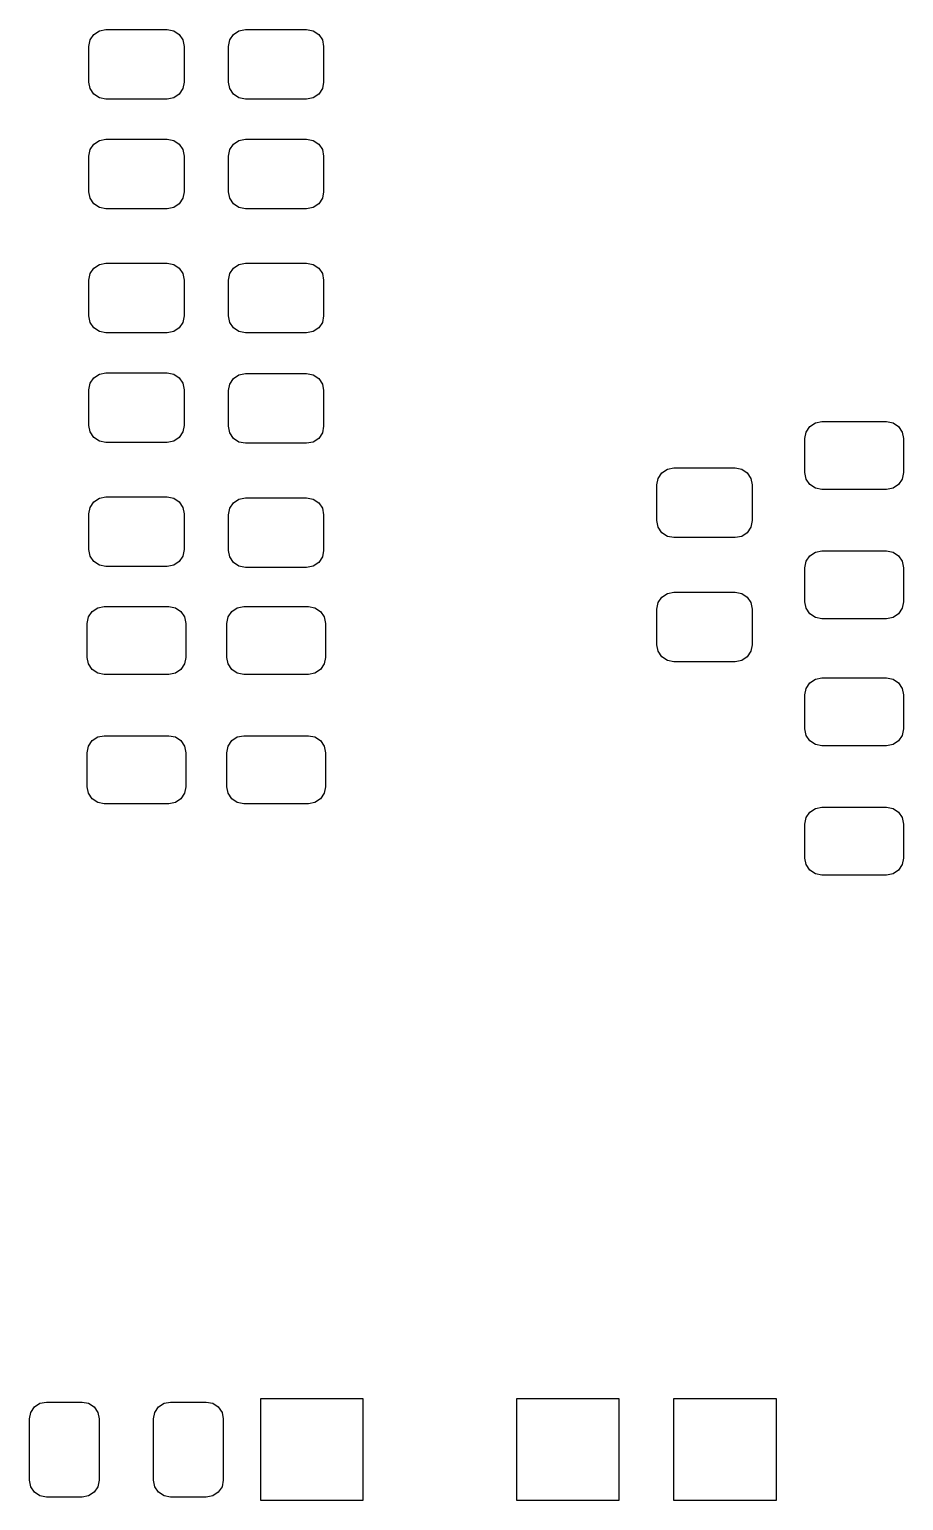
# Model space of a CAD drawing. Extents: x 0.13 to 2.75, y -2.34 to -0.27.
# Drawn here: x 0.37 to 0.876, y -2.289 to -1.437 of the extents above; entities that cross this region are included whole.
import ezdxf

# ---------------------------------------------------------------- set-up
doc = ezdxf.new("R2010")
doc.units = 0
doc.header["$MEASUREMENT"] = 0
doc.layers.add('BLACK', color=7, linetype='CONTINUOUS')

msp = doc.modelspace()

# ---------------------------------------------------------------- linework, layer by layer
at = {"layer": 'BLACK', "linetype": 'CONTINUOUS'}
for p, q in [((0.40508, -1.44279), (0.407214, -1.4396)), ((0.407214, -1.4396), (0.410407, -1.43746)), ((0.410407, -1.43746), (0.414173, -1.43671)), ((0.414173, -1.43671), (0.449606, -1.43671)), ((0.449606, -1.43671), (0.453373, -1.43746)), ((0.453373, -1.43746), (0.456566, -1.4396)), ((0.456566, -1.4396), (0.4587, -1.44279)), ((0.485789, -1.44279), (0.487922, -1.4396)), ((0.487922, -1.4396), (0.491115, -1.43746)), ((0.491115, -1.43746), (0.494882, -1.43671)), ((0.494882, -1.43671), (0.530315, -1.43671)), ((0.530315, -1.43671), (0.534082, -1.43746)), ((0.534082, -1.43746), (0.537275, -1.4396)), ((0.537275, -1.4396), (0.539408, -1.44279)), ((0.404331, -1.44656), (0.40508, -1.44279)), ((0.404331, -1.46722), (0.404331, -1.44656)), ((0.4587, -1.44279), (0.459449, -1.44656)), ((0.459449, -1.44656), (0.459449, -1.46722)), ((0.485039, -1.44656), (0.485789, -1.44279)), ((0.485039, -1.46722), (0.485039, -1.44656)), ((0.539408, -1.44279), (0.540157, -1.44656)), ((0.540157, -1.44656), (0.540157, -1.46722)), ((0.40508, -1.47099), (0.404331, -1.46722)), ((0.407214, -1.47418), (0.40508, -1.47099)), ((0.4587, -1.47099), (0.456566, -1.47418)), ((0.459449, -1.46722), (0.4587, -1.47099)), ((0.485789, -1.47099), (0.485039, -1.46722)), ((0.487922, -1.47418), (0.485789, -1.47099)), ((0.539408, -1.47099), (0.537275, -1.47418)), ((0.540157, -1.46722), (0.539408, -1.47099)), ((0.410407, -1.47632), (0.407214, -1.47418)), ((0.414173, -1.47707), (0.410407, -1.47632)), ((0.449606, -1.47707), (0.414173, -1.47707)), ((0.453373, -1.47632), (0.449606, -1.47707)), ((0.456566, -1.47418), (0.453373, -1.47632)), ((0.491115, -1.47632), (0.487922, -1.47418)), ((0.494882, -1.47707), (0.491115, -1.47632)), ((0.530315, -1.47707), (0.494882, -1.47707)), ((0.534082, -1.47632), (0.530315, -1.47707)), ((0.537275, -1.47418), (0.534082, -1.47632)), ((0.404331, -1.51004), (0.40508, -1.50627)), ((0.40508, -1.50627), (0.407214, -1.50308)), ((0.407214, -1.50308), (0.410407, -1.50095)), ((0.410407, -1.50095), (0.414173, -1.5002)), ((0.414173, -1.5002), (0.449606, -1.5002)), ((0.449606, -1.5002), (0.453373, -1.50095)), ((0.453373, -1.50095), (0.456566, -1.50308)), ((0.456566, -1.50308), (0.4587, -1.50627)), ((0.4587, -1.50627), (0.459449, -1.51004)), ((0.485039, -1.51004), (0.485789, -1.50627)), ((0.485789, -1.50627), (0.487922, -1.50308)), ((0.487922, -1.50308), (0.491115, -1.50095)), ((0.491115, -1.50095), (0.494882, -1.5002)), ((0.494882, -1.5002), (0.530315, -1.5002)), ((0.530315, -1.5002), (0.534082, -1.50095)), ((0.534082, -1.50095), (0.537275, -1.50308)), ((0.537275, -1.50308), (0.539408, -1.50627)), ((0.539408, -1.50627), (0.540157, -1.51004)), ((0.404331, -1.53071), (0.404331, -1.51004)), ((0.459449, -1.51004), (0.459449, -1.53071)), ((0.485039, -1.53071), (0.485039, -1.51004)), ((0.540157, -1.51004), (0.540157, -1.53071)), ((0.40508, -1.53448), (0.404331, -1.53071)), ((0.459449, -1.53071), (0.4587, -1.53448)), ((0.485789, -1.53448), (0.485039, -1.53071)), ((0.540157, -1.53071), (0.539408, -1.53448)), ((0.407214, -1.53767), (0.40508, -1.53448)), ((0.410407, -1.5398), (0.407214, -1.53767)), ((0.414173, -1.54055), (0.410407, -1.5398)), ((0.449606, -1.54055), (0.414173, -1.54055)), ((0.453373, -1.5398), (0.449606, -1.54055)), ((0.456566, -1.53767), (0.453373, -1.5398)), ((0.4587, -1.53448), (0.456566, -1.53767)), ((0.487922, -1.53767), (0.485789, -1.53448)), ((0.491115, -1.5398), (0.487922, -1.53767)), ((0.494882, -1.54055), (0.491115, -1.5398)), ((0.530315, -1.54055), (0.494882, -1.54055)), ((0.534082, -1.5398), (0.530315, -1.54055)), ((0.537275, -1.53767), (0.534082, -1.5398)), ((0.539408, -1.53448), (0.537275, -1.53767)), ((0.40508, -1.57812), (0.407214, -1.57493)), ((0.407214, -1.57493), (0.410407, -1.5728)), ((0.410407, -1.5728), (0.414173, -1.57205)), ((0.414173, -1.57205), (0.449606, -1.57205)), ((0.449606, -1.57205), (0.453373, -1.5728)), ((0.453373, -1.5728), (0.456566, -1.57493)), ((0.456566, -1.57493), (0.4587, -1.57812)), ((0.485789, -1.57812), (0.487922, -1.57493)), ((0.487922, -1.57493), (0.491115, -1.5728)), ((0.491115, -1.5728), (0.494882, -1.57205)), ((0.494882, -1.57205), (0.530315, -1.57205)), ((0.530315, -1.57205), (0.534082, -1.5728)), ((0.534082, -1.5728), (0.537275, -1.57493)), ((0.537275, -1.57493), (0.539408, -1.57812)), ((0.404331, -1.58189), (0.40508, -1.57812)), ((0.404331, -1.60256), (0.404331, -1.58189)), ((0.4587, -1.57812), (0.459449, -1.58189)), ((0.459449, -1.58189), (0.459449, -1.60256)), ((0.485039, -1.58189), (0.485789, -1.57812)), ((0.485039, -1.60256), (0.485039, -1.58189)), ((0.539408, -1.57812), (0.540157, -1.58189)), ((0.540157, -1.58189), (0.540157, -1.60256)), ((0.40508, -1.60633), (0.404331, -1.60256)), ((0.407214, -1.60952), (0.40508, -1.60633)), ((0.410407, -1.61165), (0.407214, -1.60952)), ((0.456566, -1.60952), (0.453373, -1.61165)), ((0.4587, -1.60633), (0.456566, -1.60952)), ((0.459449, -1.60256), (0.4587, -1.60633)), ((0.485789, -1.60633), (0.485039, -1.60256)), ((0.487922, -1.60952), (0.485789, -1.60633)), ((0.491115, -1.61165), (0.487922, -1.60952)), ((0.537275, -1.60952), (0.534082, -1.61165)), ((0.539408, -1.60633), (0.537275, -1.60952)), ((0.540157, -1.60256), (0.539408, -1.60633)), ((0.414173, -1.6124), (0.410407, -1.61165)), ((0.449606, -1.6124), (0.414173, -1.6124)), ((0.453373, -1.61165), (0.449606, -1.6124)), ((0.494882, -1.6124), (0.491115, -1.61165)), ((0.530315, -1.6124), (0.494882, -1.6124)), ((0.534082, -1.61165), (0.530315, -1.6124)), ((0.410407, -1.63628), (0.414173, -1.63553)), ((0.414173, -1.63553), (0.449606, -1.63553)), ((0.449606, -1.63553), (0.453373, -1.63628)), ((0.404331, -1.64537), (0.40508, -1.64161)), ((0.40508, -1.64161), (0.407214, -1.63841)), ((0.407214, -1.63841), (0.410407, -1.63628)), ((0.453373, -1.63628), (0.456566, -1.63841)), ((0.456566, -1.63841), (0.4587, -1.64161)), ((0.4587, -1.64161), (0.459449, -1.64537)), ((0.485039, -1.64587), (0.485789, -1.6421)), ((0.485789, -1.6421), (0.487922, -1.63891)), ((0.487922, -1.63891), (0.491115, -1.63677)), ((0.491115, -1.63677), (0.494882, -1.63602)), ((0.494882, -1.63602), (0.530315, -1.63602)), ((0.530315, -1.63602), (0.534082, -1.63677)), ((0.534082, -1.63677), (0.537275, -1.63891)), ((0.537275, -1.63891), (0.539408, -1.6421)), ((0.539408, -1.6421), (0.540157, -1.64587)), ((0.404331, -1.66604), (0.404331, -1.64537)), ((0.459449, -1.64537), (0.459449, -1.66604)), ((0.485039, -1.66654), (0.485039, -1.64587)), ((0.540157, -1.64587), (0.540157, -1.66654)), ((0.40508, -1.66981), (0.404331, -1.66604)), ((0.459449, -1.66604), (0.4587, -1.66981)), ((0.485789, -1.6703), (0.485039, -1.66654)), ((0.540157, -1.66654), (0.539408, -1.6703)), ((0.81945, -1.66986), (0.821584, -1.66666)), ((0.821584, -1.66666), (0.824777, -1.66453)), ((0.824777, -1.66453), (0.828543, -1.66378)), ((0.828543, -1.66378), (0.865945, -1.66378)), ((0.865945, -1.66378), (0.869711, -1.66453)), ((0.869711, -1.66453), (0.872905, -1.66666)), ((0.872905, -1.66666), (0.875038, -1.66986)), ((0.407214, -1.673), (0.40508, -1.66981)), ((0.410407, -1.67514), (0.407214, -1.673)), ((0.414173, -1.67589), (0.410407, -1.67514)), ((0.449606, -1.67589), (0.414173, -1.67589)), ((0.453373, -1.67514), (0.449606, -1.67589)), ((0.456566, -1.673), (0.453373, -1.67514)), ((0.4587, -1.66981), (0.456566, -1.673)), ((0.487922, -1.6735), (0.485789, -1.6703)), ((0.491115, -1.67563), (0.487922, -1.6735)), ((0.494882, -1.67638), (0.491115, -1.67563)), ((0.530315, -1.67638), (0.494882, -1.67638)), ((0.534082, -1.67563), (0.530315, -1.67638)), ((0.537275, -1.6735), (0.534082, -1.67563)), ((0.539408, -1.6703), (0.537275, -1.6735)), ((0.818701, -1.67362), (0.81945, -1.66986)), ((0.818701, -1.69331), (0.818701, -1.67362)), ((0.875038, -1.66986), (0.875787, -1.67362)), ((0.875787, -1.67362), (0.875787, -1.69331)), ((0.73382, -1.69673), (0.735954, -1.69353)), ((0.735954, -1.69353), (0.739147, -1.6914)), ((0.739147, -1.6914), (0.742913, -1.69065)), ((0.742913, -1.69065), (0.778346, -1.69065)), ((0.778346, -1.69065), (0.782113, -1.6914)), ((0.782113, -1.6914), (0.785306, -1.69353)), ((0.785306, -1.69353), (0.78744, -1.69673)), ((0.81945, -1.69707), (0.818701, -1.69331)), ((0.875787, -1.69331), (0.875038, -1.69707)), ((0.733071, -1.70049), (0.73382, -1.69673)), ((0.733071, -1.72116), (0.733071, -1.70049)), ((0.78744, -1.69673), (0.788189, -1.70049)), ((0.788189, -1.70049), (0.788189, -1.72116)), ((0.821584, -1.70027), (0.81945, -1.69707)), ((0.824777, -1.7024), (0.821584, -1.70027)), ((0.828543, -1.70315), (0.824777, -1.7024)), ((0.865945, -1.70315), (0.828543, -1.70315)), ((0.869711, -1.7024), (0.865945, -1.70315)), ((0.872905, -1.70027), (0.869711, -1.7024)), ((0.875038, -1.69707), (0.872905, -1.70027)), ((0.40508, -1.71346), (0.407214, -1.71026)), ((0.407214, -1.71026), (0.410407, -1.70813)), ((0.410407, -1.70813), (0.414173, -1.70738)), ((0.414173, -1.70738), (0.449606, -1.70738)), ((0.449606, -1.70738), (0.453373, -1.70813)), ((0.453373, -1.70813), (0.456566, -1.71026)), ((0.456566, -1.71026), (0.4587, -1.71346)), ((0.485789, -1.71395), (0.487922, -1.71076)), ((0.487922, -1.71076), (0.491115, -1.70862)), ((0.491115, -1.70862), (0.494882, -1.70787)), ((0.494882, -1.70787), (0.530315, -1.70787)), ((0.530315, -1.70787), (0.534082, -1.70862)), ((0.534082, -1.70862), (0.537275, -1.71076)), ((0.537275, -1.71076), (0.539408, -1.71395)), ((0.404331, -1.71722), (0.40508, -1.71346)), ((0.404331, -1.73789), (0.404331, -1.71722)), ((0.4587, -1.71346), (0.459449, -1.71722)), ((0.459449, -1.71722), (0.459449, -1.73789)), ((0.485039, -1.71772), (0.485789, -1.71395)), ((0.485039, -1.73839), (0.485039, -1.71772)), ((0.539408, -1.71395), (0.540157, -1.71772)), ((0.540157, -1.71772), (0.540157, -1.73839)), ((0.73382, -1.72493), (0.733071, -1.72116)), ((0.735954, -1.72812), (0.73382, -1.72493)), ((0.739147, -1.73025), (0.735954, -1.72812)), ((0.785306, -1.72812), (0.782113, -1.73025)), ((0.78744, -1.72493), (0.785306, -1.72812)), ((0.788189, -1.72116), (0.78744, -1.72493)), ((0.742913, -1.731), (0.739147, -1.73025)), ((0.778346, -1.731), (0.742913, -1.731)), ((0.782113, -1.73025), (0.778346, -1.731)), ((0.40508, -1.74166), (0.404331, -1.73789)), ((0.407214, -1.74485), (0.40508, -1.74166)), ((0.410407, -1.74699), (0.407214, -1.74485)), ((0.456566, -1.74485), (0.453373, -1.74699)), ((0.4587, -1.74166), (0.456566, -1.74485)), ((0.459449, -1.73789), (0.4587, -1.74166)), ((0.485789, -1.74215), (0.485039, -1.73839)), ((0.487922, -1.74535), (0.485789, -1.74215)), ((0.491115, -1.74748), (0.487922, -1.74535)), ((0.537275, -1.74535), (0.534082, -1.74748)), ((0.539408, -1.74215), (0.537275, -1.74535)), ((0.540157, -1.73839), (0.539408, -1.74215)), ((0.818701, -1.74843), (0.81945, -1.74466)), ((0.81945, -1.74466), (0.821584, -1.74147)), ((0.821584, -1.74147), (0.824777, -1.73933)), ((0.824777, -1.73933), (0.828543, -1.73858)), ((0.828543, -1.73858), (0.865945, -1.73858)), ((0.865945, -1.73858), (0.869711, -1.73933)), ((0.869711, -1.73933), (0.872905, -1.74147)), ((0.872905, -1.74147), (0.875038, -1.74466)), ((0.875038, -1.74466), (0.875787, -1.74843)), ((0.414173, -1.74774), (0.410407, -1.74699)), ((0.449606, -1.74774), (0.414173, -1.74774)), ((0.453373, -1.74699), (0.449606, -1.74774)), ((0.494882, -1.74823), (0.491115, -1.74748)), ((0.530315, -1.74823), (0.494882, -1.74823)), ((0.534082, -1.74748), (0.530315, -1.74823)), ((0.818701, -1.76811), (0.818701, -1.74843)), ((0.875787, -1.74843), (0.875787, -1.76811)), ((0.735954, -1.76538), (0.739147, -1.76325)), ((0.739147, -1.76325), (0.742913, -1.7625)), ((0.742913, -1.7625), (0.778346, -1.7625)), ((0.778346, -1.7625), (0.782113, -1.76325)), ((0.782113, -1.76325), (0.785306, -1.76538)), ((0.406229, -1.77375), (0.409422, -1.77162)), ((0.409422, -1.77162), (0.413189, -1.77087)), ((0.413189, -1.77087), (0.450591, -1.77087)), ((0.450591, -1.77087), (0.454357, -1.77162)), ((0.454357, -1.77162), (0.45755, -1.77375)), ((0.486938, -1.77375), (0.490131, -1.77162)), ((0.490131, -1.77162), (0.493898, -1.77087)), ((0.493898, -1.77087), (0.531299, -1.77087)), ((0.531299, -1.77087), (0.535066, -1.77162)), ((0.535066, -1.77162), (0.538259, -1.77375)), ((0.733071, -1.77234), (0.73382, -1.76858)), ((0.73382, -1.76858), (0.735954, -1.76538)), ((0.785306, -1.76538), (0.78744, -1.76858)), ((0.78744, -1.76858), (0.788189, -1.77234)), ((0.81945, -1.77188), (0.818701, -1.76811)), ((0.821584, -1.77507), (0.81945, -1.77188)), ((0.875038, -1.77188), (0.872905, -1.77507)), ((0.875787, -1.76811), (0.875038, -1.77188)), ((0.403346, -1.78071), (0.404096, -1.77694)), ((0.404096, -1.77694), (0.406229, -1.77375)), ((0.45755, -1.77375), (0.459684, -1.77694)), ((0.459684, -1.77694), (0.460433, -1.78071)), ((0.484055, -1.78071), (0.484804, -1.77694)), ((0.484804, -1.77694), (0.486938, -1.77375)), ((0.538259, -1.77375), (0.540393, -1.77694)), ((0.540393, -1.77694), (0.541142, -1.78071)), ((0.733071, -1.79301), (0.733071, -1.77234)), ((0.788189, -1.77234), (0.788189, -1.79301)), ((0.824777, -1.7772), (0.821584, -1.77507)), ((0.828543, -1.77795), (0.824777, -1.7772)), ((0.865945, -1.77795), (0.828543, -1.77795)), ((0.869711, -1.7772), (0.865945, -1.77795)), ((0.872905, -1.77507), (0.869711, -1.7772)), ((0.403346, -1.80039), (0.403346, -1.78071)), ((0.460433, -1.78071), (0.460433, -1.80039)), ((0.484055, -1.80039), (0.484055, -1.78071)), ((0.541142, -1.78071), (0.541142, -1.80039)), ((0.73382, -1.79678), (0.733071, -1.79301)), ((0.735954, -1.79997), (0.73382, -1.79678)), ((0.78744, -1.79678), (0.785306, -1.79997)), ((0.788189, -1.79301), (0.78744, -1.79678)), ((0.404096, -1.80416), (0.403346, -1.80039)), ((0.406229, -1.80735), (0.404096, -1.80416)), ((0.459684, -1.80416), (0.45755, -1.80735)), ((0.460433, -1.80039), (0.459684, -1.80416)), ((0.484804, -1.80416), (0.484055, -1.80039)), ((0.486938, -1.80735), (0.484804, -1.80416)), ((0.540393, -1.80416), (0.538259, -1.80735)), ((0.541142, -1.80039), (0.540393, -1.80416)), ((0.739147, -1.80211), (0.735954, -1.79997)), ((0.742913, -1.80285), (0.739147, -1.80211)), ((0.778346, -1.80285), (0.742913, -1.80285)), ((0.782113, -1.80211), (0.778346, -1.80285)), ((0.785306, -1.79997), (0.782113, -1.80211)), ((0.409422, -1.80949), (0.406229, -1.80735)), ((0.413189, -1.81024), (0.409422, -1.80949)), ((0.450591, -1.81024), (0.413189, -1.81024)), ((0.454357, -1.80949), (0.450591, -1.81024)), ((0.45755, -1.80735), (0.454357, -1.80949)), ((0.490131, -1.80949), (0.486938, -1.80735)), ((0.493898, -1.81024), (0.490131, -1.80949)), ((0.531299, -1.81024), (0.493898, -1.81024)), ((0.535066, -1.80949), (0.531299, -1.81024)), ((0.538259, -1.80735), (0.535066, -1.80949)), ((0.821584, -1.81509), (0.824777, -1.81295)), ((0.824777, -1.81295), (0.828543, -1.8122)), ((0.828543, -1.8122), (0.865945, -1.8122)), ((0.865945, -1.8122), (0.869711, -1.81295)), ((0.869711, -1.81295), (0.872905, -1.81509)), ((0.818701, -1.82205), (0.81945, -1.81828)), ((0.818701, -1.84173), (0.818701, -1.82205)), ((0.81945, -1.81828), (0.821584, -1.81509)), ((0.872905, -1.81509), (0.875038, -1.81828)), ((0.875038, -1.81828), (0.875787, -1.82205)), ((0.875787, -1.82205), (0.875787, -1.84173)), ((0.404096, -1.85175), (0.406229, -1.84855)), ((0.406229, -1.84855), (0.409422, -1.84642)), ((0.409422, -1.84642), (0.413189, -1.84567)), ((0.413189, -1.84567), (0.450591, -1.84567)), ((0.450591, -1.84567), (0.454357, -1.84642)), ((0.454357, -1.84642), (0.45755, -1.84855)), ((0.45755, -1.84855), (0.459684, -1.85175)), ((0.484804, -1.85175), (0.486938, -1.84855)), ((0.486938, -1.84855), (0.490131, -1.84642)), ((0.490131, -1.84642), (0.493898, -1.84567)), ((0.493898, -1.84567), (0.531299, -1.84567)), ((0.531299, -1.84567), (0.535066, -1.84642)), ((0.535066, -1.84642), (0.538259, -1.84855)), ((0.538259, -1.84855), (0.540393, -1.85175)), ((0.81945, -1.8455), (0.818701, -1.84173)), ((0.821584, -1.84869), (0.81945, -1.8455)), ((0.875038, -1.8455), (0.872905, -1.84869)), ((0.875787, -1.84173), (0.875038, -1.8455)), ((0.403346, -1.85551), (0.404096, -1.85175)), ((0.403346, -1.8752), (0.403346, -1.85551)), ((0.459684, -1.85175), (0.460433, -1.85551)), ((0.460433, -1.85551), (0.460433, -1.8752)), ((0.484055, -1.85551), (0.484804, -1.85175)), ((0.484055, -1.8752), (0.484055, -1.85551)), ((0.540393, -1.85175), (0.541142, -1.85551)), ((0.541142, -1.85551), (0.541142, -1.8752)), ((0.824777, -1.85083), (0.821584, -1.84869)), ((0.828543, -1.85157), (0.824777, -1.85083)), ((0.865945, -1.85157), (0.828543, -1.85157)), ((0.869711, -1.85083), (0.865945, -1.85157)), ((0.872905, -1.84869), (0.869711, -1.85083)), ((0.404096, -1.87896), (0.403346, -1.8752)), ((0.406229, -1.88216), (0.404096, -1.87896)), ((0.409422, -1.88429), (0.406229, -1.88216)), ((0.45755, -1.88216), (0.454357, -1.88429)), ((0.459684, -1.87896), (0.45755, -1.88216)), ((0.460433, -1.8752), (0.459684, -1.87896)), ((0.484804, -1.87896), (0.484055, -1.8752)), ((0.486938, -1.88216), (0.484804, -1.87896)), ((0.490131, -1.88429), (0.486938, -1.88216)), ((0.538259, -1.88216), (0.535066, -1.88429)), ((0.540393, -1.87896), (0.538259, -1.88216)), ((0.541142, -1.8752), (0.540393, -1.87896)), ((0.413189, -1.88504), (0.409422, -1.88429)), ((0.450591, -1.88504), (0.413189, -1.88504)), ((0.454357, -1.88429), (0.450591, -1.88504)), ((0.493898, -1.88504), (0.490131, -1.88429)), ((0.531299, -1.88504), (0.493898, -1.88504)), ((0.535066, -1.88429), (0.531299, -1.88504)), ((0.81945, -1.89308), (0.821584, -1.88989)), ((0.821584, -1.88989), (0.824777, -1.88776)), ((0.824777, -1.88776), (0.828543, -1.88701)), ((0.828543, -1.88701), (0.865945, -1.88701)), ((0.865945, -1.88701), (0.869711, -1.88776)), ((0.869711, -1.88776), (0.872905, -1.88989)), ((0.872905, -1.88989), (0.875038, -1.89308)), ((0.818701, -1.89685), (0.81945, -1.89308)), ((0.818701, -1.91654), (0.818701, -1.89685)), ((0.875038, -1.89308), (0.875787, -1.89685)), ((0.875787, -1.89685), (0.875787, -1.91654)), ((0.81945, -1.9203), (0.818701, -1.91654)), ((0.875787, -1.91654), (0.875038, -1.9203)), ((0.821584, -1.9235), (0.81945, -1.9203)), ((0.824777, -1.92563), (0.821584, -1.9235)), ((0.872905, -1.9235), (0.869711, -1.92563)), ((0.875038, -1.9203), (0.872905, -1.9235)), ((0.828543, -1.92638), (0.824777, -1.92563)), ((0.865945, -1.92638), (0.828543, -1.92638)), ((0.869711, -1.92563), (0.865945, -1.92638)), ((0.375958, -2.23225), (0.379724, -2.2315)), ((0.379724, -2.2315), (0.400394, -2.2315)), ((0.400394, -2.2315), (0.40416, -2.23225)), ((0.447808, -2.23225), (0.451575, -2.2315)), ((0.451575, -2.2315), (0.472244, -2.2315)), ((0.472244, -2.2315), (0.476011, -2.23225)), ((0.503839, -2.28858), (0.503839, -2.22953)), ((0.503839, -2.22953), (0.562894, -2.22953)), ((0.562894, -2.22953), (0.562894, -2.28858)), ((0.65187, -2.28858), (0.65187, -2.22953)), ((0.65187, -2.22953), (0.710925, -2.22953)), ((0.710925, -2.22953), (0.710925, -2.28858)), ((0.742913, -2.28858), (0.742913, -2.22953)), ((0.742913, -2.22953), (0.801969, -2.22953)), ((0.801969, -2.22953), (0.801969, -2.28858)), ((0.369882, -2.24134), (0.370631, -2.23757)), ((0.370631, -2.23757), (0.372765, -2.23438)), ((0.372765, -2.23438), (0.375958, -2.23225)), ((0.40416, -2.23225), (0.407353, -2.23438)), ((0.407353, -2.23438), (0.409487, -2.23757)), ((0.409487, -2.23757), (0.410236, -2.24134)), ((0.441732, -2.24134), (0.442481, -2.23757)), ((0.442481, -2.23757), (0.444615, -2.23438)), ((0.444615, -2.23438), (0.447808, -2.23225)), ((0.476011, -2.23225), (0.479204, -2.23438)), ((0.479204, -2.23438), (0.481337, -2.23757)), ((0.481337, -2.23757), (0.482087, -2.24134)), ((0.369882, -2.27677), (0.369882, -2.24134)), ((0.410236, -2.24134), (0.410236, -2.27677)), ((0.441732, -2.27677), (0.441732, -2.24134)), ((0.482087, -2.24134), (0.482087, -2.27677)), ((0.370631, -2.28054), (0.369882, -2.27677)), ((0.372765, -2.28373), (0.370631, -2.28054)), ((0.409487, -2.28054), (0.407353, -2.28373)), ((0.410236, -2.27677), (0.409487, -2.28054)), ((0.442481, -2.28054), (0.441732, -2.27677)), ((0.444615, -2.28373), (0.442481, -2.28054)), ((0.481337, -2.28054), (0.479204, -2.28373)), ((0.482087, -2.27677), (0.481337, -2.28054)), ((0.375958, -2.28586), (0.372765, -2.28373)), ((0.379724, -2.28661), (0.375958, -2.28586)), ((0.400394, -2.28661), (0.379724, -2.28661)), ((0.40416, -2.28586), (0.400394, -2.28661)), ((0.407353, -2.28373), (0.40416, -2.28586)), ((0.447808, -2.28586), (0.444615, -2.28373)), ((0.451575, -2.28661), (0.447808, -2.28586)), ((0.472244, -2.28661), (0.451575, -2.28661)), ((0.476011, -2.28586), (0.472244, -2.28661)), ((0.479204, -2.28373), (0.476011, -2.28586)), ((0.562894, -2.28858), (0.503839, -2.28858)), ((0.710925, -2.28858), (0.65187, -2.28858)), ((0.801969, -2.28858), (0.742913, -2.28858))]:
    msp.add_line(p, q, dxfattribs=at)

doc.saveas('drawing.dxf')
